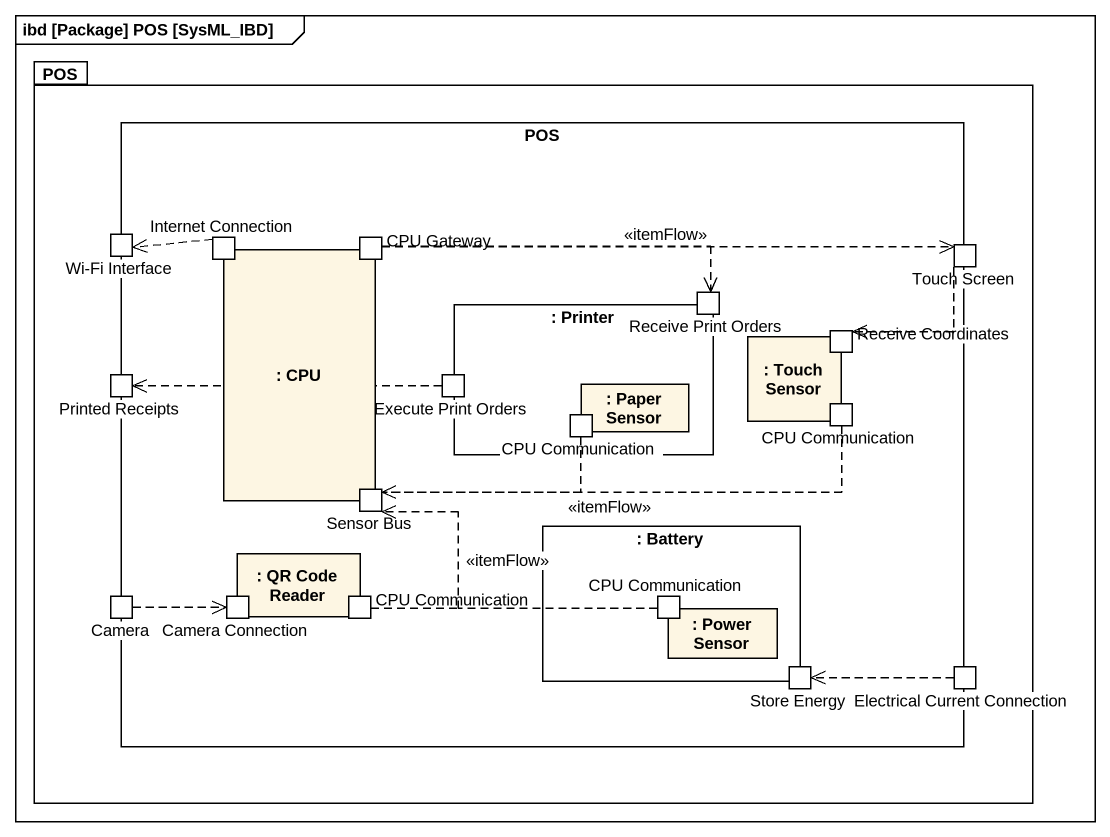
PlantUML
@startuml
mainframe ibd [Package] POS [SysML_IBD]
package POS {
  rectangle "POS" as POS_2 {
    port "Wi-Fi Interface" as Wi_Fi_Interface
    rectangle ": CPU" as CPU {
      port "Internet Connection" as Internet_Connection
      port "CPU Gateway" as CPU_Gateway
      port "Sensor Bus" as Sensor_Bus
    }
    port "Touch Screen" as Touch_Screen
    rectangle ": Printer" as Printer {
      port "Receive Print Orders" as Receive_Print_Orders
      port "Execute Print Orders" as Execute_Print_Orders
      rectangle ": Paper Sensor" as Paper_Sensor {
        port "CPU Communication" as CPU_Communication
      }
    }
    rectangle ": Touch Sensor" as Touch_Sensor {
      port "Receive Coordinates" as Receive_Coordinates
      port "CPU Communication" as CPU_Communication_2
    }
    port "Printed Receipts" as Printed_Receipts
    rectangle ": QR Code Reader" as QR_Code_Reader {
      port "Camera Connection" as Camera_Connection
      port "CPU Communication" as CPU_Communication_3
    }
    rectangle ": Battery" as Battery {
      rectangle ": Power Sensor" as Power_Sensor {
        port "CPU Communication" as CPU_Communication_4
      }
      port "Store Energy" as Store_Energy
    }
    port Camera
    port "Electrical Current Connection" as Electrical_Current
  }
}
Internet_Connection .left.> Wi_Fi_Interface
CPU_Gateway .right.> Touch_Screen : <<itemFlow>>
CPU_Gateway .right.> Receive_Print_Orders
Touch_Screen ..> Receive_Coordinates
Execute_Print_Orders .left.> Printed_Receipts
CPU_Communication .left.> Sensor_Bus
CPU_Communication_2 .left.> Sensor_Bus : <<itemFlow>>
Camera .right.> Camera_Connection
CPU_Communication_3 .up.> Sensor_Bus : <<itemFlow>>
CPU_Communication_4 .left.> Sensor_Bus
Electrical_Current .left.> Store_Energy
@enduml
